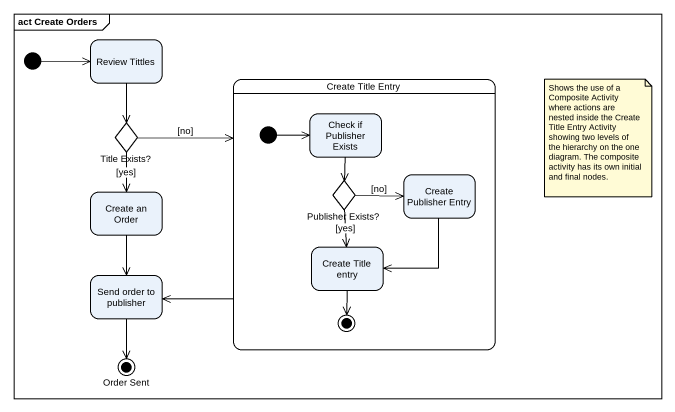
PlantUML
@startuml
mainframe act Create Orders
hide empty description
state "Review Tittles" as Review_Tittles
state "Create Title Entry" as Create_Title_Entry {
  state "Check if Publisher Exists" as Check_if_Publisher_Exists
  state "Publisher Exists?" as Publisher_Exists <<choice>>
  state "Create Publisher Entry" as Create_Publisher_Entry
  state "Create Title entry" as Create_Title_entry
  [*] -right-> Check_if_Publisher_Exists
  Create_Title_entry --> [*]
}
state "Title Exists?" as Title_Exists <<choice>>
state "Create an Order" as Create_an_Order
state "Send order to publisher" as Send_order_to_publisher
state "Order Sent" as Order_Sent <<end>>
[*] -right-> Review_Tittles
Review_Tittles --> Title_Exists
Create_Title_Entry -left-> Send_order_to_publisher
Title_Exists -right-> Create_Title_Entry : [no]
Title_Exists --> Create_an_Order : [yes]
Check_if_Publisher_Exists --> Publisher_Exists
Publisher_Exists -right-> Create_Publisher_Entry : [no]
Publisher_Exists --> Create_Title_entry : [yes]
Create_Publisher_Entry --> Create_Title_entry
Create_an_Order --> Send_order_to_publisher
Send_order_to_publisher --> Order_Sent
note as N1
  Shows the use of a Composite Activity where actions are nested inside the Create Title Entry Activity showing two levels of the hierarchy on the one diagram. The composite activity has its own initial and final nodes.
end note
@enduml
